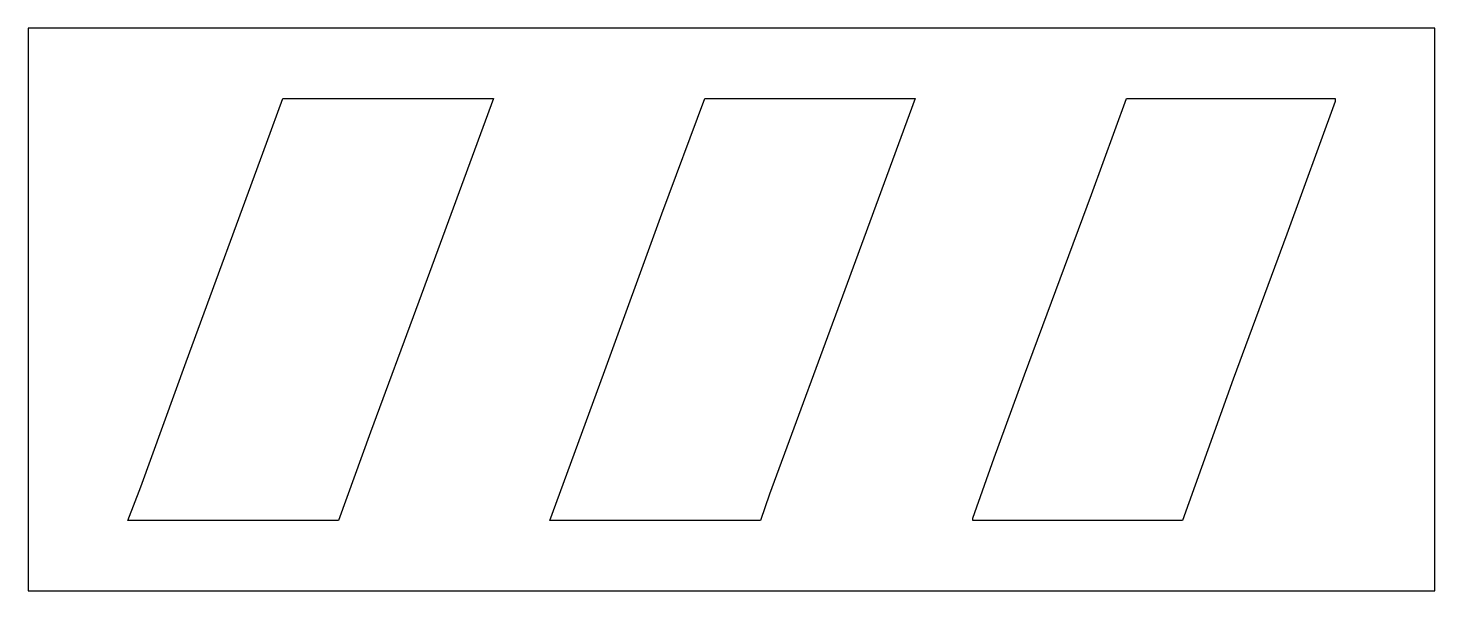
# Model space of a CAD drawing. Header units: inches. Extents: x 0 to 120, y 0 to 48.
import ezdxf

# ---------------------------------------------------------------- set-up
doc = ezdxf.new("R2010")
doc.units = ezdxf.units.IN
doc.header["$MEASUREMENT"] = 0
doc.layers.add('CUT', color=1, linetype='Continuous')

msp = doc.modelspace()

# ---------------------------------------------------------------- linework, layer by layer
at = {"layer": 'CUT'}
for points in [[(0, 0), (120, 0), (120, 48), (0, 48)], [(90.7, 33.8), (93.7, 42), (111.5, 42), (111.5, 41.75), (107.36, 30.43), (102.8, 18.05), (98.47, 6), (80.59, 6), (80.59, 6.19), (82.42, 11.36), (85, 18.42)], [(8.5, 6), (9.61, 8.88), (13.48, 19.55), (20.32, 38.18), (21.73, 42), (39.71, 42), (33.33, 24.68), (29.21, 13.53), (26.47, 6)], [(75.67, 42), (69.86, 26.21), (63.24, 8.26), (62.47, 6), (44.49, 6), (49.09, 18.49), (54.07, 32.16), (57.72, 42)]]:
    msp.add_lwpolyline(points, close=True, dxfattribs=at)

doc.saveas('drawing.dxf')
